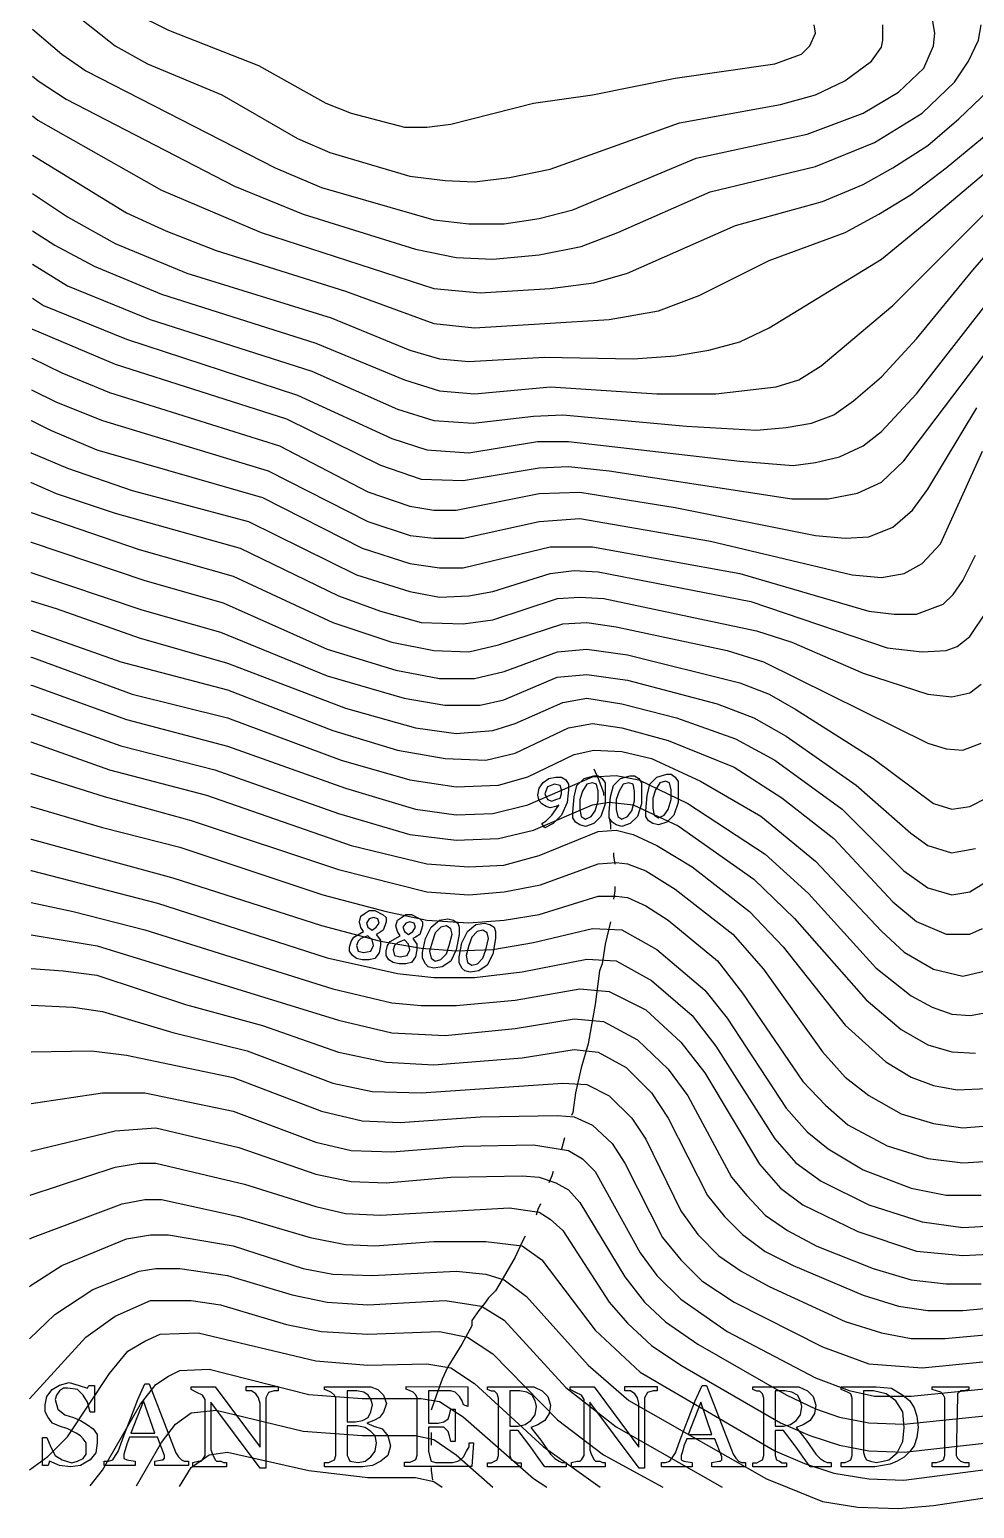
# Model space of a CAD drawing. Extents: x -4.4 to 64.9, y -5.9 to 77.3.
# Drawn here: x 0 to 3.55, y -0.08 to 5.47 of the extents above; entities that cross this region are included whole.
import ezdxf

# ---------------------------------------------------------------- set-up
doc = ezdxf.new("R2010")
doc.units = 0
for name, color, linetype in [('8000-8200', 7, 'CONTINUOUS'), ('8200-8400', 7, 'CONTINUOUS'), ('8400-8600', 7, 'CONTINUOUS'), ('8600-8800', 7, 'CONTINUOUS'), ('8800-9000', 7, 'CONTINUOUS'), ('9000-9200', 7, 'CONTINUOUS'), ('9200-9400', 7, 'CONTINUOUS'), ('9400-9600', 7, 'CONTINUOUS'), ('9600-9800', 7, 'CONTINUOUS'), ('9800-10000', 7, 'CONTINUOUS'), ('Elevations', 7, 'CONTINUOUS'), ('Labels', 7, 'CONTINUOUS'), ('topo', 7, 'CONTINUOUS'), ('water', 7, 'CONTINUOUS')]:
    doc.layers.add(name, color=color, linetype=linetype)

msp = doc.modelspace()

# ---------------------------------------------------------------- linework, layer by layer
at = {"layer": '8000-8200', "color": 2}
for points in [[(0.40185, -0.000076), (0.495756, 0.163383), (0.548476, 0.231931), (0.606476, 0.274103), (0.701377, 0.28466), (1.028267, 0.205571), (1.249718, 0.189749), (1.450065, 0.189749), (1.518606, 0.173927), (1.602965, 0.115927), (1.739924, -0.005101)], [(0.563105, -0.002355), (0.606468, 0.068469), (0.675008, 0.115909), (0.743548, 0.126466), (1.049349, 0.057925), (1.270797, 0.031573), (1.450057, 0.031573), (1.518598, 0.015751), (1.550231, -0.005336)]]:
    msp.add_lwpolyline(points, dxfattribs=at)
at = {"layer": '8200-8400', "color": 2}
for points in [[(0.000114, 0.748512), (0.005353, 0.753459), (0.121354, 0.827268), (0.363924, 0.927449), (0.453552, 0.943272), (0.522103, 0.943272), (0.764633, 0.901092), (1.028253, 0.816732), (1.138974, 0.795645), (1.286603, 0.790379), (1.602952, 0.806202), (1.713672, 0.795645), (1.782213, 0.774557), (1.866572, 0.711288), (2.098564, 0.452938), (2.251464, 0.321128), (2.768204, 0.025866), (2.845753, -0.005154)], [(-0.000015, 0.552892), (0.094994, 0.643163), (0.237353, 0.738063), (0.411393, 0.806604), (0.474655, 0.817161), (0.564283, 0.817161), (0.743554, 0.790808), (0.986084, 0.716989), (1.117894, 0.690637), (1.270794, 0.680106), (1.560783, 0.695928), (1.697863, 0.674841), (1.782223, 0.62212), (2.014215, 0.369041), (2.204025, 0.221412), (2.601704, -0.005249)], [(0.000106, 0.326814), (0.000106, 0.326814), (0.211006, 0.558803), (0.321726, 0.637892), (0.453576, 0.695884), (0.606486, 0.695884), (0.717207, 0.680061), (0.965007, 0.606253), (1.096817, 0.579874), (1.270807, 0.569344), (1.539706, 0.579874), (1.645156, 0.558787), (1.740057, 0.495517), (1.982587, 0.247716), (2.156587, 0.115898), (2.378396, -0.005276)], [(-0.000103, 0.060264), (0.068636, 0.110662), (0.142447, 0.184484), (0.300625, 0.421743), (0.369166, 0.506093), (0.432475, 0.543002), (0.490477, 0.569381), (0.632836, 0.574646), (1.075717, 0.469196), (1.270797, 0.453374), (1.492245, 0.45864), (1.581875, 0.442817), (1.671506, 0.384818), (1.929855, 0.147558), (2.144054, -0.00544)], [(2.845753, -0.005154), (2.979103, -0.058494), (3.110913, -0.079581), (3.263813, -0.084846), (3.395634, -0.074289), (3.711972, -0.026839), (3.864872, -0.026839), (4.218173, -0.05847), (4.371073, -0.04794), (4.529254, -0.026852), (4.593823, -0.009099)]]:
    msp.add_lwpolyline(points, dxfattribs=at)
at = {"layer": '8400-8600', "color": 2}
for points in [[(0.005329, 1.630994), (0.232088, 1.634433), (0.363937, 1.618558), (0.764649, 1.534209), (1.09681, 1.407659), (1.24971, 1.370749), (1.392069, 1.365458), (1.692598, 1.386624), (1.982579, 1.391916), (2.045849, 1.386624), (2.1144, 1.355007), (2.188208, 1.286453), (2.235708, 1.212661), (2.37806, 0.933208), (2.4466, 0.848859), (2.525689, 0.769775), (2.646958, 0.690664), (2.979119, 0.521966), (3.153109, 0.458704), (3.353467, 0.442829), (3.885978, 0.495534)], [(0.005324, 1.436181), (0.274244, 1.476212), (0.432465, 1.476212), (0.764636, 1.407659), (1.075704, 1.291665), (1.207514, 1.260021), (1.360414, 1.25473), (1.629315, 1.275896), (1.892935, 1.281188), (2.024746, 1.260021), (2.077474, 1.228404), (2.124925, 1.180937), (2.293684, 0.875132), (2.356954, 0.790783), (2.446584, 0.701142), (2.620574, 0.579883), (2.952745, 0.405893), (3.079285, 0.358454), (3.174186, 0.337287), (3.311264, 0.337287), (3.838515, 0.389992)], [(0.004295, 1.257111), (0.321715, 1.33384), (0.474655, 1.344423), (0.785734, 1.270631), (1.075714, 1.170433), (1.207524, 1.143975), (1.339342, 1.138683), (1.581873, 1.15985), (1.850764, 1.165142), (1.914033, 1.15985), (1.977303, 1.138683), (2.024754, 1.112225), (2.066933, 1.064785), (2.235703, 0.785332), (2.309514, 0.690453), (2.388603, 0.616634), (2.509864, 0.532285), (2.842033, 0.342473), (2.952753, 0.289741), (3.042383, 0.258097), (3.153104, 0.23693), (3.284914, 0.231639), (3.796343, 0.28437)], [(0.002731, 1.091879), (0.321739, 1.196759), (0.411409, 1.212634), (0.474679, 1.212634), (0.806839, 1.133524), (1.075741, 1.049175), (1.186461, 1.022716), (1.318271, 1.017425), (1.80334, 1.043883), (1.91406, 1.028008), (1.95624, 1.00155), (2.00369, 0.959375), (2.17768, 0.690479), (2.246271, 0.611395), (2.335901, 0.52702), (2.446621, 0.453201), (2.820969, 0.237036), (2.93169, 0.189596), (3.04241, 0.152687), (3.15313, 0.13152), (3.28494, 0.126229), (3.754189, 0.178934)]]:
    msp.add_lwpolyline(points, dxfattribs=at)
at = {"layer": '8600-8800', "color": 2}
for points in [[(0.004837, 2.31148), (0.005366, 2.311355), (0.479955, 2.189036), (1.117915, 1.983415), (1.381586, 1.925415), (1.518666, 1.909593), (1.671567, 1.909593), (1.850835, 1.930681), (2.093365, 1.978139), (2.204085, 1.972874), (2.335896, 1.899055), (2.488796, 1.767245), (2.578426, 1.651254), (2.799874, 1.303274), (2.878956, 1.213644), (2.973864, 1.145096), (3.153175, 1.055465), (3.353525, 0.992196), (3.506425, 0.971108), (3.706776, 0.981665)], [(0.005276, 2.192205), (0.005276, 2.192205), (0.163558, 2.157394), (0.432457, 2.088854), (1.138968, 1.867406), (1.360409, 1.814685), (1.471129, 1.804128), (1.602936, 1.804128), (1.824377, 1.825215), (2.066957, 1.867395), (2.177677, 1.856865), (2.314766, 1.788324), (2.446579, 1.667055), (2.536206, 1.551054), (2.741827, 1.208355), (2.820917, 1.118714), (2.905276, 1.055444), (3.110908, 0.955276), (3.332348, 0.881465), (3.506338, 0.865643), (3.727779, 0.876173)], [(0.005427, 2.069664), (0.253188, 2.029214), (1.160087, 1.749764), (1.360438, 1.702314), (1.560796, 1.691783), (1.824416, 1.718136), (2.045857, 1.755045), (2.156577, 1.744488), (2.283167, 1.67595), (2.399157, 1.56523), (2.472968, 1.465048), (2.636417, 1.159248), (2.694417, 1.090708), (2.762957, 1.016889), (2.847317, 0.958901), (2.958037, 0.900899), (3.168936, 0.816539), (3.311287, 0.774359), (3.443097, 0.758537), (3.574918, 0.758537)], [(0.005379, 1.943333), (0.126619, 1.934919), (0.253162, 1.919097), (0.58537, 1.80838), (0.875351, 1.729298), (1.160071, 1.629119), (1.339329, 1.592207), (1.51859, 1.581677), (1.850761, 1.608029), (2.045841, 1.639668), (2.135471, 1.629111), (2.24096, 1.571109), (2.335872, 1.476211), (2.399142, 1.38131), (2.546771, 1.091319), (2.61003, 1.01223), (2.678581, 0.94369), (2.762941, 0.88043), (2.86838, 0.827699), (3.132011, 0.716981), (3.263821, 0.674802), (3.374541, 0.658979), (3.506351, 0.658979), (3.90706, 0.695891)]]:
    msp.add_lwpolyline(points, dxfattribs=at)
at = {"layer": '8800-9000', "color": 2}
for points in [[(0.005268, 2.900574), (0.342829, 2.779655), (0.696077, 2.690024), (1.160058, 2.526575), (1.428949, 2.447486), (1.602989, 2.426399), (1.761157, 2.431664), (1.892967, 2.463305), (2.114408, 2.558206), (2.177677, 2.568737), (2.267318, 2.558206), (2.436038, 2.479125), (2.720748, 2.278764), (2.873648, 2.131134), (3.142539, 1.825334), (3.274349, 1.714614), (3.374528, 1.656615), (3.464158, 1.630262), (3.553839, 1.624997)], [(0.00516, 2.795056), (0.00516, 2.795056), (0.300578, 2.689905), (0.66438, 2.594994), (1.20749, 2.405184), (1.492198, 2.336644), (1.650368, 2.326114), (1.782189, 2.331379), (1.913999, 2.368278), (2.135439, 2.457908), (2.20398, 2.463173), (2.267249, 2.447351), (2.35688, 2.405171), (2.48869, 2.326082), (2.70486, 2.157362), (2.831399, 2.025552), (3.063439, 1.730301), (3.216339, 1.593213), (3.31124, 1.535211), (3.395599, 1.503582), (3.48523, 1.48776), (3.59595, 1.493025)], [(0.00484, 2.676472), (0.005369, 2.676324), (0.279588, 2.589726), (0.606478, 2.500096), (1.160077, 2.315554), (1.492288, 2.231194), (1.650469, 2.220664), (1.782279, 2.231194), (1.919357, 2.257573), (2.135527, 2.336663), (2.204067, 2.341928), (2.246247, 2.336663), (2.314798, 2.310284), (2.425518, 2.241746), (2.641688, 2.073024), (2.757678, 1.941214), (2.979119, 1.630146), (3.063479, 1.535234), (3.153117, 1.466694), (3.274378, 1.398154), (3.395647, 1.361244), (3.506407, 1.345422), (3.643498, 1.355979)], [(0.004861, 2.552764), (0.00539, 2.552624), (0.274331, 2.473735), (0.564309, 2.399925), (1.102101, 2.220664), (1.339361, 2.157386), (1.492261, 2.125755), (1.650479, 2.115225), (1.782289, 2.125755), (1.914099, 2.146843), (2.13555, 2.215383), (2.204091, 2.215383), (2.246271, 2.210118), (2.314811, 2.178487), (2.399171, 2.125758), (2.583699, 1.972858), (2.67861, 1.851589), (2.905321, 1.519428), (2.989681, 1.429798), (3.074041, 1.355977), (3.22167, 1.276898), (3.37457, 1.229448), (3.506431, 1.213625), (3.664601, 1.224182)]]:
    msp.add_lwpolyline(points, dxfattribs=at)
at = {"layer": '9000-9200', "color": 2}
for points in [[(0.005028, 3.431165), (0.005028, 3.431165), (0.421678, 3.290954), (0.716937, 3.206634), (1.117638, 3.043145), (1.407629, 2.958836), (1.560529, 2.93243), (1.692389, 2.93243), (1.782017, 2.95357), (1.982367, 3.037891), (2.093087, 3.048421), (2.245988, 3.027334), (2.583427, 2.937695), (2.720507, 2.884975), (2.841779, 2.816434), (3.105399, 2.631895), (3.311028, 2.452675), (3.374298, 2.405184), (3.463928, 2.378832), (3.553558, 2.394654)], [(0.005279, 3.325146), (0.005279, 3.325146), (0.100288, 3.296235), (0.411367, 3.185515), (0.743527, 3.090606), (1.186419, 2.921884), (1.450039, 2.848076), (1.602979, 2.826988), (1.740067, 2.837545), (1.824419, 2.863898), (2.003687, 2.942987), (2.093318, 2.958809), (2.225128, 2.937722), (2.430757, 2.88499), (2.652197, 2.805912), (2.799827, 2.72682), (3.052908, 2.542292), (3.284887, 2.3103), (3.374528, 2.24703), (3.464158, 2.220677), (3.532738, 2.231208), (3.617098, 2.283939)], [(0.005239, 3.214365), (0.005239, 3.214365), (0.342829, 3.095885), (0.743527, 2.990435), (1.138968, 2.837535), (1.381499, 2.763716), (1.560809, 2.732085), (1.713709, 2.72682), (1.82443, 2.753172), (2.02478, 2.848073), (2.114408, 2.863895), (2.225128, 2.848073), (2.399128, 2.800623), (2.646929, 2.700452), (2.82619, 2.584453), (3.02127, 2.431553), (3.242718, 2.194293), (3.332348, 2.120472), (3.443119, 2.073032), (3.532749, 2.073032), (3.580199, 2.094119)], [(0.004869, 3.113493), (0.005398, 3.113344), (0.01069, 3.111757), (0.385038, 2.974666), (0.743559, 2.885035), (1.170628, 2.726865), (1.428978, 2.653057), (1.603018, 2.626678), (1.761189, 2.631943), (1.871909, 2.663582), (2.045899, 2.747942), (2.119718, 2.763764), (2.225167, 2.758498), (2.335888, 2.732146), (2.520419, 2.647786), (2.747137, 2.515976), (2.952758, 2.347257), (3.200567, 2.083636), (3.28493, 2.004558), (3.395647, 1.941277), (3.506418, 1.914925), (3.596048, 1.936012)]]:
    msp.add_lwpolyline(points, dxfattribs=at)
at = {"layer": '9200-9400', "color": 2}
for points in [[(0.006025, 4.002405), (0.006025, 4.002405), (0.079106, 3.965874), (0.253096, 3.892055), (0.875245, 3.712795), (1.249585, 3.522986), (1.428896, 3.464986), (1.539616, 3.449164), (1.629246, 3.449164), (1.956136, 3.528245), (2.114315, 3.528245), (2.667916, 3.428074), (3.152987, 3.285715), (3.247936, 3.275158), (3.332295, 3.275158), (3.432467, 3.312068), (3.469376, 3.34898), (3.506285, 3.401698), (3.553736, 3.496609)], [(0.004739, 3.881853), (0.005268, 3.881589), (0.005268, 3.881589), (0.142357, 3.823589), (0.384887, 3.739229), (0.822508, 3.623239), (1.228477, 3.422878), (1.428877, 3.359608), (1.539598, 3.338521), (1.650318, 3.343812), (1.739959, 3.359634), (1.956118, 3.428185), (2.045756, 3.438716), (2.135386, 3.433398), (2.710088, 3.322717), (3.221506, 3.148727), (3.353367, 3.132905), (3.442997, 3.13817), (3.485177, 3.153992), (3.532627, 3.190902), (3.595897, 3.285802)], [(0.004858, 3.76949), (0.005387, 3.769305), (0.100346, 3.728614), (0.321787, 3.654806), (0.791036, 3.522986), (1.160106, 3.343725), (1.318276, 3.285686), (1.471227, 3.243546), (1.629397, 3.238281), (1.740128, 3.254103), (1.982656, 3.333181), (2.067018, 3.338473), (2.156646, 3.333181), (2.731347, 3.211923), (2.863157, 3.169703), (3.132048, 3.053702), (3.374626, 2.974663), (3.464256, 2.964106), (3.532797, 2.979928), (3.574976, 3.011567)], [(0.005276, 3.656465), (0.005276, 3.656465), (0.411375, 3.517834), (0.764636, 3.417615), (1.138976, 3.243665), (1.360427, 3.169804), (1.518595, 3.138176), (1.650455, 3.13291), (1.761176, 3.159263), (2.003706, 3.238392), (2.093336, 3.243683), (2.204056, 3.227861), (2.620587, 3.138181), (2.757665, 3.096041), (3.374547, 2.790201), (3.443087, 2.769114), (3.506357, 2.763848), (3.574937, 2.790201)]]:
    msp.add_lwpolyline(points, dxfattribs=at)
at = {"layer": '9400-9600', "color": 2}
for points in [[(0.010563, 4.590305), (0.010563, 4.590305), (0.142442, 4.508946), (0.453523, 4.382396), (1.059892, 4.187318), (1.381512, 4.044946), (1.518592, 4.002798), (1.666222, 3.992215), (1.892943, 4.018673), (2.003664, 4.023965), (2.467632, 3.981764), (2.731302, 3.965889), (2.842022, 3.976472), (2.936934, 3.992347), (3.021293, 4.023991), (3.095102, 4.076723), (3.200554, 4.166363), (3.332364, 4.308709), (3.543263, 4.567048), (3.643432, 4.683068)], [(0.010864, 4.462194), (0.052586, 4.435127), (0.363665, 4.308577), (1.006946, 4.097678), (1.360205, 3.934244), (1.492015, 3.892043), (1.650186, 3.88146), (1.908535, 3.923661), (2.024537, 3.923661), (2.667765, 3.849842), (2.868166, 3.833967), (2.952526, 3.844551), (3.042156, 3.865717), (3.131786, 3.907892), (3.200337, 3.960623), (3.332147, 4.102969), (3.685395, 4.556386)], [(0.009478, 4.346095), (0.009478, 4.346095), (0.010536, 4.346095), (0.321607, 4.214279), (0.964846, 4.008672), (1.318147, 3.834682), (1.471047, 3.78195), (1.629225, 3.776659), (1.913935, 3.824125), (2.024656, 3.829416), (2.177556, 3.813541), (2.862975, 3.708079), (3.000055, 3.708079), (3.110826, 3.729245), (3.200456, 3.77142), (3.284816, 3.850504), (3.711885, 4.414675)], [(0.00842, 4.236504), (0.00842, 4.236504), (0.121227, 4.182053), (0.300488, 4.108234), (0.938459, 3.907865), (1.270667, 3.733875), (1.428838, 3.681144), (1.518479, 3.665269), (1.602828, 3.665269), (1.913909, 3.728557), (2.066809, 3.733849), (2.425338, 3.675852), (2.952629, 3.570389), (3.063349, 3.559806), (3.152979, 3.565098), (3.242609, 3.602007), (3.316418, 3.665295), (3.37442, 3.744379), (3.558959, 4.050185)]]:
    msp.add_lwpolyline(points, dxfattribs=at)
at = {"layer": '9600-9800', "color": 2}
for points in [[(0.010528, 5.296554), (0.010528, 5.296554), (0.031721, 5.278694), (0.137171, 5.210154), (0.769861, 4.883264), (1.028211, 4.777814), (1.450052, 4.646004), (1.602952, 4.614365), (1.740043, 4.6091), (1.914033, 4.624922), (2.072201, 4.656553), (2.209292, 4.709282), (2.557272, 4.862182), (2.952703, 4.957083), (3.174143, 5.046721), (3.353412, 5.157441), (3.474723, 5.273432), (3.527441, 5.352521), (3.564351, 5.431613), (3.574881, 5.489602)], [(0.010936, 5.146958), (0.03152, 5.131057), (0.495502, 4.867437), (0.869842, 4.709266), (1.518402, 4.498367), (1.692392, 4.482545), (1.956012, 4.498367), (2.119461, 4.519454), (2.246001, 4.556363), (2.651983, 4.735624), (2.978873, 4.825265), (3.131773, 4.888524), (3.242533, 4.951794), (3.374351, 5.036153), (3.490341, 5.136333), (3.685421, 5.320864)], [(0.010597, 4.999495), (0.010597, 4.999495), (0.363898, 4.783095), (0.511517, 4.714555), (0.701326, 4.640744), (1.186397, 4.487844), (1.518608, 4.366575), (1.671508, 4.350753), (1.935129, 4.366575), (2.177656, 4.382397), (2.362198, 4.414028), (2.515098, 4.472027), (2.778718, 4.603838), (3.063428, 4.709287), (3.189968, 4.777828), (3.311237, 4.851646), (3.443097, 4.951828), (3.680357, 5.146897)], [(0.01097, 4.854782), (0.142256, 4.767284), (0.321517, 4.667105), (0.590416, 4.556385), (1.133475, 4.387665), (1.428735, 4.266396), (1.539455, 4.234765), (1.650175, 4.224208), (1.934885, 4.24003), (2.267096, 4.234765), (2.425267, 4.245322), (2.551806, 4.266409), (2.667805, 4.298048), (2.778525, 4.350779), (3.200316, 4.609129), (3.374306, 4.751478), (3.680117, 5.009827)]]:
    msp.add_lwpolyline(points, dxfattribs=at)
at = {"layer": '9800-10000', "color": 2}
for points in [[(0.010877, 5.657038), (0.321488, 5.410515), (0.442757, 5.341975), (0.722189, 5.225976), (1.006907, 5.062525), (1.128179, 5.009806), (1.428748, 4.920176), (1.560558, 4.904354), (1.671278, 4.899089), (1.803088, 4.914911), (1.955988, 4.946539), (2.441057, 5.120529), (2.820678, 5.18908), (2.952489, 5.225989), (3.063209, 5.27871), (3.163428, 5.352521), (3.200337, 5.40525), (3.205602, 5.431602), (3.205602, 5.489602)], [(0.384988, 5.537055), (0.522068, 5.468514), (0.859507, 5.336704), (1.112587, 5.194345), (1.207487, 5.157436), (1.407888, 5.104715), (1.492248, 5.104715), (1.581878, 5.115272), (1.892959, 5.194353), (2.114397, 5.225992), (2.425468, 5.289254), (2.799819, 5.341983), (2.899987, 5.378892), (2.931629, 5.410523), (2.952716, 5.457984), (2.947451, 5.489612)]]:
    msp.add_lwpolyline(points, dxfattribs=at)
at = {"layer": 'Elevations', "color": 1}
for points in [[(2.161858, 2.641437), (2.161858, 2.620271), (2.161858, 2.562274), (2.146036, 2.514808), (2.119683, 2.488349), (2.088042, 2.477766), (2.066955, 2.483058), (2.051133, 2.493641), (2.040602, 2.509516), (2.040602, 2.530683), (2.045867, 2.588679), (2.056398, 2.63088), (2.082777, 2.657339), (2.119675, 2.667922), (2.135498, 2.667922), (2.15132, 2.657339)], [(2.298939, 2.641437), (2.298939, 2.620271), (2.298939, 2.562274), (2.283117, 2.514808), (2.256764, 2.488349), (2.225123, 2.477766), (2.204035, 2.483058), (2.188213, 2.493641), (2.177656, 2.509516), (2.177656, 2.530683), (2.182921, 2.588679), (2.193478, 2.63088), (2.219831, 2.657339), (2.256743, 2.667922), (2.272565, 2.667922), (2.288361, 2.657339)], [(2.436017, 2.646703), (2.436017, 2.625536), (2.436017, 2.567539), (2.420221, 2.520099), (2.393842, 2.493641), (2.362211, 2.483058), (2.341124, 2.488349), (2.325302, 2.498933), (2.314771, 2.514808), (2.314771, 2.535974), (2.320036, 2.593971), (2.330567, 2.636146), (2.356919, 2.662604), (2.393831, 2.673187), (2.409653, 2.673187), (2.425476, 2.662604)], [(2.024769, 2.636172), (2.024769, 2.615005), (2.019504, 2.567539), (1.998417, 2.520099), (1.966786, 2.488455), (1.935147, 2.47258), (1.924617, 2.488455), (1.940412, 2.499039), (1.961526, 2.520205), (1.977348, 2.541372), (1.987905, 2.557247), (1.977348, 2.551955), (1.956261, 2.546664), (1.940439, 2.551955), (1.924643, 2.562539), (1.914086, 2.573122), (1.908821, 2.594289), (1.914086, 2.620747), (1.929908, 2.641914), (1.950996, 2.657789), (1.977348, 2.66308), (1.998435, 2.66308), (2.014258, 2.652497)], [(1.945678, 2.578175), (1.9615, 2.572884), (1.977322, 2.578175), (1.993144, 2.583467), (1.998409, 2.599342), (1.998409, 2.615217), (1.993144, 2.631092), (1.972056, 2.636384), (1.945678, 2.6258), (1.935147, 2.599342)], [(2.072217, 2.514887), (2.088039, 2.504304), (2.109127, 2.514887), (2.124949, 2.536054), (2.135479, 2.572963), (2.135479, 2.609873), (2.130214, 2.636331), (2.114392, 2.641623), (2.093304, 2.636331), (2.077482, 2.609873), (2.066925, 2.578228), (2.066925, 2.541345)], [(2.209308, 2.514887), (2.225104, 2.504304), (2.246191, 2.514887), (2.262013, 2.536054), (2.27257, 2.572963), (2.27257, 2.609873), (2.267305, 2.636331), (2.251483, 2.641623), (2.230396, 2.636331), (2.214574, 2.609873), (2.204043, 2.578228), (2.204043, 2.541345)], [(2.346389, 2.520179), (2.362211, 2.509595), (2.383298, 2.520179), (2.39912, 2.541345), (2.409651, 2.578228), (2.409651, 2.615138), (2.404386, 2.641596), (2.388564, 2.646888), (2.367476, 2.641596), (2.351654, 2.615138), (2.341097, 2.58352), (2.341097, 2.546611)], [(1.339327, 2.135289), (1.339327, 2.119414), (1.334061, 2.103539), (1.328796, 2.087664), (1.312974, 2.077081), (1.302417, 2.071789), (1.318239, 2.050623), (1.318239, 2.029456), (1.312974, 2.002998), (1.297152, 1.981831), (1.276065, 1.976539), (1.249712, 1.976539), (1.228625, 1.981831), (1.212803, 1.992414), (1.202272, 2.008289), (1.202272, 2.024164), (1.207538, 2.045331), (1.218068, 2.061206), (1.254977, 2.082373), (1.244447, 2.098248), (1.239182, 2.119414), (1.244447, 2.140581), (1.260243, 2.151164), (1.276065, 2.161748), (1.297152, 2.161748), (1.328791, 2.145873)], [(1.270778, 2.09838), (1.2866, 2.087797), (1.302423, 2.09838), (1.312953, 2.114255), (1.307688, 2.13013), (1.291892, 2.135422), (1.27607, 2.13013), (1.265513, 2.114255)], [(1.476407, 2.119467), (1.476407, 2.103592), (1.471142, 2.087717), (1.465877, 2.071842), (1.450055, 2.061259), (1.439524, 2.055967), (1.45532, 2.034801), (1.45532, 2.013634), (1.450055, 1.987176), (1.434259, 1.966009), (1.413172, 1.960717), (1.386793, 1.960717), (1.365706, 1.966009), (1.34991, 1.976592), (1.339353, 1.992467), (1.339353, 2.008342), (1.344618, 2.029509), (1.355175, 2.045384), (1.392085, 2.066551), (1.381528, 2.082426), (1.376262, 2.103592), (1.381528, 2.124759), (1.39735, 2.135342), (1.413172, 2.145926), (1.434259, 2.145926), (1.46589, 2.130051)], [(1.407867, 2.082558), (1.423689, 2.071975), (1.439511, 2.082558), (1.450068, 2.098433), (1.444803, 2.114308), (1.428981, 2.1196), (1.413159, 2.114308), (1.402628, 2.098433)], [(1.608217, 2.114202), (1.613483, 2.098327), (1.613483, 2.071869), (1.602952, 2.013872), (1.581865, 1.971671), (1.550226, 1.950504), (1.518595, 1.945213), (1.497508, 1.950504), (1.486951, 1.961088), (1.47642, 1.982254), (1.47642, 2.003421), (1.486951, 2.056153), (1.508038, 2.098327), (1.539677, 2.124785), (1.571308, 2.130077), (1.592395, 2.124785)], [(1.745309, 2.09838), (1.750574, 2.082505), (1.750574, 2.056047), (1.740017, 1.99805), (1.71893, 1.955849), (1.687301, 1.934682), (1.65566, 1.929391), (1.634573, 1.934682), (1.624042, 1.945266), (1.613485, 1.966432), (1.613485, 1.987599), (1.624042, 2.04033), (1.645129, 2.082505), (1.676758, 2.108963), (1.708399, 2.114255), (1.729486, 2.108963)], [(1.233877, 2.008739), (1.254964, 2.003448), (1.281317, 2.008739), (1.291847, 2.029906), (1.286582, 2.051073), (1.27076, 2.066948), (1.244381, 2.056364), (1.23385, 2.045781), (1.228585, 2.029906)], [(1.508049, 1.98236), (1.523844, 1.971777), (1.544932, 1.977069), (1.566019, 1.998235), (1.576576, 2.029879), (1.587106, 2.072054), (1.581841, 2.093221), (1.566019, 2.103804), (1.544932, 2.098512), (1.523844, 2.077346), (1.513314, 2.045728), (1.502757, 2.008819)], [(1.645129, 1.966565), (1.660951, 1.955981), (1.682039, 1.961273), (1.703126, 1.98244), (1.713656, 2.014084), (1.724213, 2.056258), (1.718922, 2.077425), (1.7031, 2.088008), (1.682012, 2.082717), (1.660925, 2.06155), (1.650368, 2.029932), (1.639838, 1.993023)], [(1.370958, 1.992917), (1.392045, 1.987625), (1.418397, 1.992917), (1.428954, 2.014084), (1.423689, 2.03525), (1.407867, 2.051125), (1.381514, 2.040542), (1.370958, 2.029959), (1.365692, 2.014084)]]:
    msp.add_lwpolyline(points, close=True, dxfattribs=at)
at = {"layer": 'Labels', "color": 6}
for points in [[(0.18559, 0.377583), (0.217221, 0.367), (0.222486, 0.377583), (0.243573, 0.377583), (0.243573, 0.277412), (0.227751, 0.277412), (0.217221, 0.314321), (0.201399, 0.340779), (0.180311, 0.361946), (0.143413, 0.367238), (0.127591, 0.367238), (0.111768, 0.356654), (0.101238, 0.340779), (0.095973, 0.324904), (0.106503, 0.287995), (0.132856, 0.266828), (0.164497, 0.256245), (0.19085, 0.245662), (0.217202, 0.229787), (0.23829, 0.213912), (0.254112, 0.192745), (0.254112, 0.161127), (0.248846, 0.124218), (0.227759, 0.09776), (0.19085, 0.076593), (0.153948, 0.071301), (0.111758, 0.076593), (0.074859, 0.092468), (0.069594, 0.076593), (0.048507, 0.076593), (0.048507, 0.182029), (0.064329, 0.182029), (0.080151, 0.14512), (0.095973, 0.113502), (0.122325, 0.097627), (0.159235, 0.087044), (0.180322, 0.092336), (0.201409, 0.102919), (0.21194, 0.118794), (0.21194, 0.139961), (0.21194, 0.161127), (0.201409, 0.177002), (0.190852, 0.187586), (0.17503, 0.198169), (0.143391, 0.214044), (0.11176, 0.224627), (0.085382, 0.235211), (0.069559, 0.256377), (0.059003, 0.277544), (0.059003, 0.304002), (0.064268, 0.33562), (0.085355, 0.362078), (0.111708, 0.377953), (0.14862, 0.388537)], [(0.449221, 0.382848), (0.549389, 0.124509), (0.559946, 0.108634), (0.570477, 0.098051), (0.581033, 0.092759), (0.596856, 0.092759), (0.596856, 0.076884), (0.470326, 0.076884), (0.470326, 0.092759), (0.496679, 0.098051), (0.501944, 0.098051), (0.507209, 0.103342), (0.507209, 0.108634), (0.507209, 0.113926), (0.480857, 0.182479), (0.375407, 0.182479), (0.36485, 0.156021), (0.359585, 0.134854), (0.35432, 0.118979), (0.35432, 0.108396), (0.35432, 0.103104), (0.364877, 0.097813), (0.396508, 0.092521), (0.396508, 0.076646), (0.280517, 0.076646), (0.280517, 0.092521), (0.296339, 0.092521), (0.312161, 0.097813), (0.322718, 0.113688), (0.333248, 0.129563), (0.354336, 0.187559), (0.380688, 0.256113), (0.407041, 0.32464), (0.43342, 0.382636)], [(0.918478, 0.356496), (0.89739, 0.351204), (0.886834, 0.330037), (0.886834, 0.287863), (0.886834, 0.066433), (0.865746, 0.066433), (0.681218, 0.314215), (0.681218, 0.161313), (0.681218, 0.134854), (0.686483, 0.118979), (0.697014, 0.097813), (0.702279, 0.092521), (0.718101, 0.092521), (0.728658, 0.087229), (0.739188, 0.087229), (0.739188, 0.071354), (0.612648, 0.071354), (0.612648, 0.087229), (0.633736, 0.092521), (0.644293, 0.092521), (0.649558, 0.097813), (0.660088, 0.113688), (0.660088, 0.129563), (0.660088, 0.156021), (0.660088, 0.308924), (0.660088, 0.324799), (0.649558, 0.340674), (0.628471, 0.351257), (0.607383, 0.36184), (0.607383, 0.372424), (0.697014, 0.372424), (0.865733, 0.145702), (0.865733, 0.288074), (0.865733, 0.309241), (0.860468, 0.330408), (0.849911, 0.346283), (0.834089, 0.356866), (0.813002, 0.356866), (0.813002, 0.372741), (0.934271, 0.372741), (0.934271, 0.356866)], [(1.308659, 0.361761), (1.329746, 0.340594), (1.340276, 0.30895), (1.329746, 0.277306), (1.313924, 0.256139), (1.292837, 0.245556), (1.266484, 0.234973), (1.292837, 0.224389), (1.324468, 0.213806), (1.345555, 0.187348), (1.356112, 0.150438), (1.345555, 0.113555), (1.319202, 0.092389), (1.287571, 0.076514), (1.250662, 0.071222), (1.108303, 0.071222), (1.108303, 0.087097), (1.124125, 0.087097), (1.134682, 0.092389), (1.145212, 0.09768), (1.150478, 0.113555), (1.150478, 0.32972), (1.145212, 0.340303), (1.134682, 0.350886), (1.124125, 0.356178), (1.108303, 0.36147), (1.108303, 0.372053), (1.250662, 0.372053), (1.282293, 0.372053)], [(1.192657, 0.356496), (1.192657, 0.240476), (1.224296, 0.240476), (1.250649, 0.245768), (1.271736, 0.256351), (1.282267, 0.277518), (1.287558, 0.303976), (1.282267, 0.325143), (1.271736, 0.341018), (1.255914, 0.351601), (1.229562, 0.356893), (1.213739, 0.356893)], [(1.646098, 0.372318), (1.646098, 0.298499), (1.630276, 0.303791), (1.62501, 0.319666), (1.61448, 0.335541), (1.598658, 0.351416), (1.582836, 0.356707), (1.567014, 0.356707), (1.545927, 0.356707), (1.498468, 0.356707), (1.498468, 0.235422), (1.535378, 0.235422), (1.556465, 0.240714), (1.572287, 0.251297), (1.577552, 0.267172), (1.582817, 0.288339), (1.598639, 0.288339), (1.598639, 0.16708), (1.582817, 0.16708), (1.577552, 0.188247), (1.572287, 0.204122), (1.556465, 0.219997), (1.535378, 0.219997), (1.498468, 0.219997), (1.498468, 0.130356), (1.503733, 0.10919), (1.509025, 0.093315), (1.524847, 0.088023), (1.5512, 0.088023), (1.572287, 0.088023), (1.588109, 0.088023), (1.609196, 0.093315), (1.619753, 0.098606), (1.630284, 0.10919), (1.64084, 0.130356), (1.651371, 0.146231), (1.651371, 0.162106), (1.667193, 0.162106), (1.661928, 0.072465), (1.408849, 0.072465), (1.408849, 0.08834), (1.429936, 0.08834), (1.440466, 0.093632), (1.451023, 0.098924), (1.456288, 0.114799), (1.456288, 0.330963), (1.451023, 0.341547), (1.440466, 0.35213), (1.429936, 0.357422), (1.414114, 0.362713), (1.414114, 0.373297)], [(1.925548, 0.356496), (1.946635, 0.335329), (1.957166, 0.303685), (1.951901, 0.272041), (1.936078, 0.245582), (1.909726, 0.229707), (1.883373, 0.219124), (1.920283, 0.171684), (1.957182, 0.118953), (1.973004, 0.103078), (1.988826, 0.092494), (1.999356, 0.087203), (2.015178, 0.087203), (2.015178, 0.071328), (1.936086, 0.071328), (1.909734, 0.108237), (1.883381, 0.145146), (1.835931, 0.208408), (1.804289, 0.208408), (1.804289, 0.113502), (1.809555, 0.097627), (1.820112, 0.092336), (1.830642, 0.087044), (1.846464, 0.087044), (1.846464, 0.071169), (1.719924, 0.071169), (1.719924, 0.087044), (1.735747, 0.087044), (1.746277, 0.092336), (1.756834, 0.097627), (1.762099, 0.113502), (1.762099, 0.329667), (1.756834, 0.345542), (1.746277, 0.356125), (1.735747, 0.356125), (1.719924, 0.361417), (1.719924, 0.372), (1.862286, 0.372), (1.893914, 0.372)], [(1.804276, 0.356496), (1.804276, 0.22468), (1.835907, 0.22468), (1.86226, 0.229972), (1.883347, 0.245847), (1.899169, 0.267014), (1.904434, 0.298658), (1.899169, 0.319824), (1.888639, 0.340991), (1.867551, 0.351574), (1.841172, 0.356866)], [(2.342076, 0.356496), (2.320989, 0.351204), (2.310459, 0.330037), (2.310459, 0.287863), (2.310459, 0.066406), (2.289371, 0.066406), (2.10484, 0.314215), (2.10484, 0.161313), (2.10484, 0.134854), (2.110105, 0.118979), (2.120662, 0.097813), (2.125928, 0.092521), (2.14175, 0.092521), (2.15228, 0.087229), (2.16281, 0.087229), (2.16281, 0.071354), (2.036281, 0.071354), (2.036281, 0.087229), (2.057369, 0.092521), (2.067899, 0.092521), (2.073164, 0.097813), (2.083721, 0.113688), (2.083721, 0.129563), (2.083721, 0.156021), (2.083721, 0.308924), (2.083721, 0.324799), (2.073164, 0.340674), (2.052077, 0.351257), (2.03099, 0.36184), (2.03099, 0.372424), (2.12062, 0.372424), (2.28934, 0.145702), (2.28934, 0.288048), (2.28934, 0.309215), (2.284074, 0.330381), (2.273544, 0.346256), (2.257722, 0.35684), (2.236635, 0.35684), (2.236635, 0.372715), (2.357906, 0.372715), (2.357906, 0.35684)], [(2.542435, 0.377583), (2.642614, 0.119217), (2.653144, 0.103342), (2.663701, 0.092759), (2.674231, 0.087467), (2.690053, 0.087467), (2.690053, 0.071592), (2.563514, 0.071592), (2.563514, 0.087467), (2.589867, 0.092759), (2.595132, 0.092759), (2.600397, 0.098051), (2.600397, 0.103342), (2.600397, 0.108634), (2.574044, 0.177214), (2.468595, 0.177214), (2.458064, 0.150756), (2.452799, 0.129589), (2.447534, 0.113714), (2.447534, 0.103131), (2.447534, 0.097839), (2.458064, 0.092547), (2.489703, 0.087256), (2.489703, 0.071381), (2.373715, 0.071381), (2.373715, 0.087256), (2.389537, 0.087256), (2.405359, 0.092547), (2.41589, 0.108422), (2.426447, 0.124297), (2.447534, 0.182294), (2.473886, 0.250848), (2.500239, 0.319375), (2.526591, 0.377371)], [(2.922067, 0.356496), (2.943154, 0.335329), (2.953685, 0.303685), (2.94842, 0.272041), (2.932597, 0.245582), (2.906245, 0.229707), (2.879892, 0.219124), (2.916794, 0.171684), (2.953704, 0.118953), (2.969526, 0.103078), (2.985348, 0.092494), (2.995878, 0.087203), (3.0117, 0.087203), (3.0117, 0.071328), (2.93261, 0.071328), (2.906257, 0.108237), (2.879905, 0.145146), (2.832455, 0.208408), (2.800816, 0.208408), (2.800816, 0.113502), (2.806081, 0.097627), (2.816638, 0.092336), (2.827168, 0.087044), (2.842991, 0.087044), (2.842991, 0.071169), (2.71645, 0.071169), (2.71645, 0.087044), (2.732272, 0.087044), (2.742803, 0.092336), (2.75336, 0.097627), (2.758625, 0.113502), (2.758625, 0.329667), (2.75336, 0.345542), (2.742803, 0.356125), (2.732272, 0.356125), (2.71645, 0.361417), (2.71645, 0.372), (2.858809, 0.372), (2.89044, 0.372)], [(2.800798, 0.356496), (2.800798, 0.22468), (2.832429, 0.22468), (2.858781, 0.229972), (2.879869, 0.245847), (2.895691, 0.267014), (2.900956, 0.298658), (2.895691, 0.319824), (2.88516, 0.340991), (2.864073, 0.351574), (2.837694, 0.356866)], [(3.238418, 0.367026), (3.280598, 0.340568), (3.306951, 0.319401), (3.322773, 0.292943), (3.333303, 0.261299), (3.338568, 0.219124), (3.333303, 0.182215), (3.322773, 0.150597), (3.306951, 0.12943), (3.285863, 0.108264), (3.259511, 0.092389), (3.233158, 0.081805), (3.175158, 0.071222), (3.048616, 0.071222), (3.048616, 0.087097), (3.064438, 0.087097), (3.074969, 0.092389), (3.085526, 0.09768), (3.090791, 0.113555), (3.090791, 0.32972), (3.085526, 0.345595), (3.074969, 0.350886), (3.064438, 0.356178), (3.048616, 0.36147), (3.048616, 0.372053), (3.180426, 0.372053)], [(3.159327, 0.092865), (3.180414, 0.087573), (3.206767, 0.092865), (3.227854, 0.098156), (3.259495, 0.124615), (3.280582, 0.166789), (3.285847, 0.219521), (3.280582, 0.277518), (3.25423, 0.319692), (3.217321, 0.34615), (3.16987, 0.356734), (3.154048, 0.356734), (3.13296, 0.356734), (3.13296, 0.124747), (3.138226, 0.108872), (3.143491, 0.098289)], [(3.496768, 0.092865), (3.51259, 0.087573), (3.528412, 0.087573), (3.528412, 0.071698), (3.391324, 0.071698), (3.391324, 0.087573), (3.407146, 0.087573), (3.422969, 0.092865), (3.433499, 0.098156), (3.438764, 0.114031), (3.438764, 0.330196), (3.433499, 0.340779), (3.422969, 0.351363), (3.407146, 0.356654), (3.391324, 0.361946), (3.391324, 0.372529), (3.528412, 0.372529), (3.528412, 0.361946), (3.51259, 0.356654), (3.496768, 0.356654), (3.486238, 0.346071), (3.486238, 0.335488), (3.480972, 0.114058), (3.486238, 0.103475)], [(0.428133, 0.319586), (0.380675, 0.198301), (0.470316, 0.198301)], [(2.521347, 0.314295), (2.473897, 0.193036), (2.563527, 0.193036)], [(1.203188, 0.092865), (1.234827, 0.087573), (1.261179, 0.092865), (1.282267, 0.10874), (1.298089, 0.129906), (1.303354, 0.161524), (1.298089, 0.187983), (1.282267, 0.203858), (1.261179, 0.219733), (1.229548, 0.225024), (1.208461, 0.225024), (1.192639, 0.225024), (1.192639, 0.114323), (1.197904, 0.103739)]]:
    msp.add_lwpolyline(points, close=True, dxfattribs=at)
at = {"layer": 'topo', "color": 2}
for points in [[(0.010684, 5.472785), (0.121444, 5.378876), (0.211074, 5.315604), (0.922854, 4.951815), (1.096844, 4.877996), (1.518685, 4.756724), (1.650495, 4.740902), (1.782305, 4.740902), (1.914115, 4.76199), (2.040655, 4.793618), (2.504634, 4.988698), (2.921154, 5.078339), (3.132053, 5.15742), (3.263863, 5.236509), (3.358814, 5.326139), (3.395724, 5.410499), (3.400989, 5.45795), (3.390432, 5.515949)], [(0.010605, 4.715574), (0.010605, 4.715574), (0.095055, 4.661834), (0.242684, 4.582745), (0.495763, 4.477295), (1.075775, 4.292764), (1.407944, 4.155676), (1.539754, 4.113496), (1.671564, 4.102965), (1.956274, 4.129318), (2.356986, 4.102965), (2.578423, 4.102965), (2.805145, 4.129318), (2.889504, 4.15567), (2.973904, 4.208399), (3.242795, 4.43511), (3.664593, 4.856909)], [(0.00703, 4.117991), (0.00756, 4.117785), (0.100479, 4.071324), (0.274469, 4.002786), (0.896618, 3.812974), (1.270958, 3.623165), (1.429179, 3.570444), (1.518809, 3.559887), (1.62953, 3.559887), (1.91424, 3.623157), (2.06715, 3.633687), (2.557479, 3.549335), (3.089998, 3.422796), (3.200768, 3.412239), (3.285128, 3.428008), (3.353668, 3.464957), (3.422209, 3.538768), (3.580379, 3.886748)], [(0.004869, 3.54566), (0.005398, 3.545504), (0.432518, 3.401685), (0.727777, 3.317375), (1.117937, 3.143335), (1.376286, 3.064296), (1.539738, 3.032615), (1.671545, 3.032615), (1.782308, 3.058967), (1.982666, 3.132778), (2.093386, 3.143335), (2.246287, 3.122248), (2.668077, 3.016798), (2.778808, 2.974668), (2.878977, 2.916619), (3.168968, 2.732088), (3.395676, 2.563368), (3.464227, 2.542281), (3.532807, 2.552838), (3.596077, 2.584519)], [(0.004983, 3.007998), (0.005512, 3.007855), (0.010803, 3.006268), (0.364054, 2.879728), (0.743673, 2.779559), (1.186554, 2.621378), (1.450184, 2.542289), (1.603124, 2.521202), (1.740205, 2.526467), (1.872023, 2.558095), (2.114553, 2.663545), (2.204183, 2.66881), (2.288543, 2.652988), (2.473085, 2.563358), (2.763063, 2.373548), (2.926514, 2.225916), (3.179583, 1.946476), (3.311404, 1.841027), (3.390482, 1.798847), (3.464304, 1.772494), (3.532884, 1.767229), (3.596154, 1.777759)], [(0.004864, 2.430166), (0.005393, 2.430034), (0.537933, 2.283934), (1.096812, 2.104676), (1.318263, 2.046685), (1.471163, 2.020306), (1.603013, 2.009775), (1.740104, 2.01504), (1.893004, 2.041393), (2.114442, 2.094122), (2.225162, 2.08883), (2.356972, 2.015022), (2.536243, 1.862122), (2.620603, 1.756672), (2.842044, 1.419231), (2.921122, 1.3296), (3.000214, 1.26633), (3.132024, 1.187241), (3.311293, 1.118701), (3.443142, 1.092348), (3.574953, 1.092348)], [(0.005237, 1.806022), (0.163529, 1.797847), (0.274249, 1.782025), (0.537917, 1.702935), (0.817359, 1.634395), (1.138979, 1.513126), (1.286608, 1.481495), (1.471139, 1.47623), (2.003658, 1.513142), (2.093289, 1.507877), (2.177648, 1.465697), (2.262008, 1.381337), (2.314777, 1.302245), (2.446589, 1.033357), (2.509859, 0.943716), (2.588938, 0.864637), (2.673298, 0.806635), (2.778747, 0.748636), (3.063457, 0.616826), (3.200549, 0.574646), (3.311269, 0.553559), (3.437808, 0.553559), (3.907058, 0.595739)], [(0.000834, 0.927513), (0.010624, 0.933387), (0.348102, 1.059926), (0.432462, 1.075748), (0.495732, 1.075748), (0.785712, 1.012479), (1.054614, 0.9334), (1.186424, 0.907047), (1.297144, 0.901782), (1.518592, 0.917604), (1.713672, 0.917604), (1.850753, 0.901782), (1.924564, 0.849053), (2.124922, 0.585433), (2.293684, 0.427263), (2.799842, 0.132004), (2.910563, 0.084553), (3.021283, 0.047644), (3.153093, 0.026556), (3.284903, 0.021291), (3.727792, 0.079291)], [(0.227092, -0.000013), (0.274254, 0.058941), (0.416656, 0.30674), (0.474655, 0.380561), (0.522105, 0.412192), (0.564285, 0.433279), (0.675005, 0.438544), (1.049346, 0.343636), (1.249704, 0.327814), (1.471145, 0.327814), (1.539685, 0.317257), (1.629315, 0.259265), (1.892946, 0.027276), (1.943034, -0.005233)]]:
    msp.add_lwpolyline(points, dxfattribs=at)
at = {"layer": 'water', "color": 4}
for points in [[(2.119657, 2.694142), (2.135479, 2.657233), (2.156566, 2.604528), (2.156566, 2.593945)], [(2.177648, 2.509622), (2.182914, 2.483164), (2.182914, 2.467289)], [(2.19347, 2.377806), (2.19347, 2.367223), (2.198736, 2.335579)], [(2.198741, 2.251256), (2.198741, 2.235381), (2.193476, 2.203764)], [(2.182919, 2.119467), (2.161832, 2.035092), (2.151275, 1.961273), (2.140744, 1.934815), (2.124922, 1.808264), (2.1091, 1.723915), (2.09857, 1.660653), (2.072191, 1.571039), (2.051103, 1.476106), (2.040547, 1.402314), (2.035281, 1.391731)], [(2.008921, 1.307488), (1.99839, 1.265313)], [(1.966738, 1.180964), (1.961473, 1.165089), (1.950943, 1.13863)], [(1.919291, 1.059679), (1.908734, 1.038512), (1.903469, 1.017345)], [(1.861289, 0.93842), (1.850758, 0.917254), (1.824406, 0.859257), (1.787496, 0.795995), (1.750584, 0.732707), (1.724232, 0.706248), (1.70841, 0.685082), (1.687322, 0.658623), (1.66097, 0.621714), (1.66097, 0.600547), (1.624061, 0.53202), (1.597708, 0.489846), (1.571356, 0.447671), (1.550268, 0.400205), (1.529181, 0.342208), (1.508094, 0.284211)], [(1.50803, 0.200286), (1.50803, 0.152819)], [(1.50803, 0.06847), (1.50803, 0.057887), (1.513295, 0.020978)]]:
    msp.add_lwpolyline(points, dxfattribs=at)

doc.saveas('drawing.dxf')
